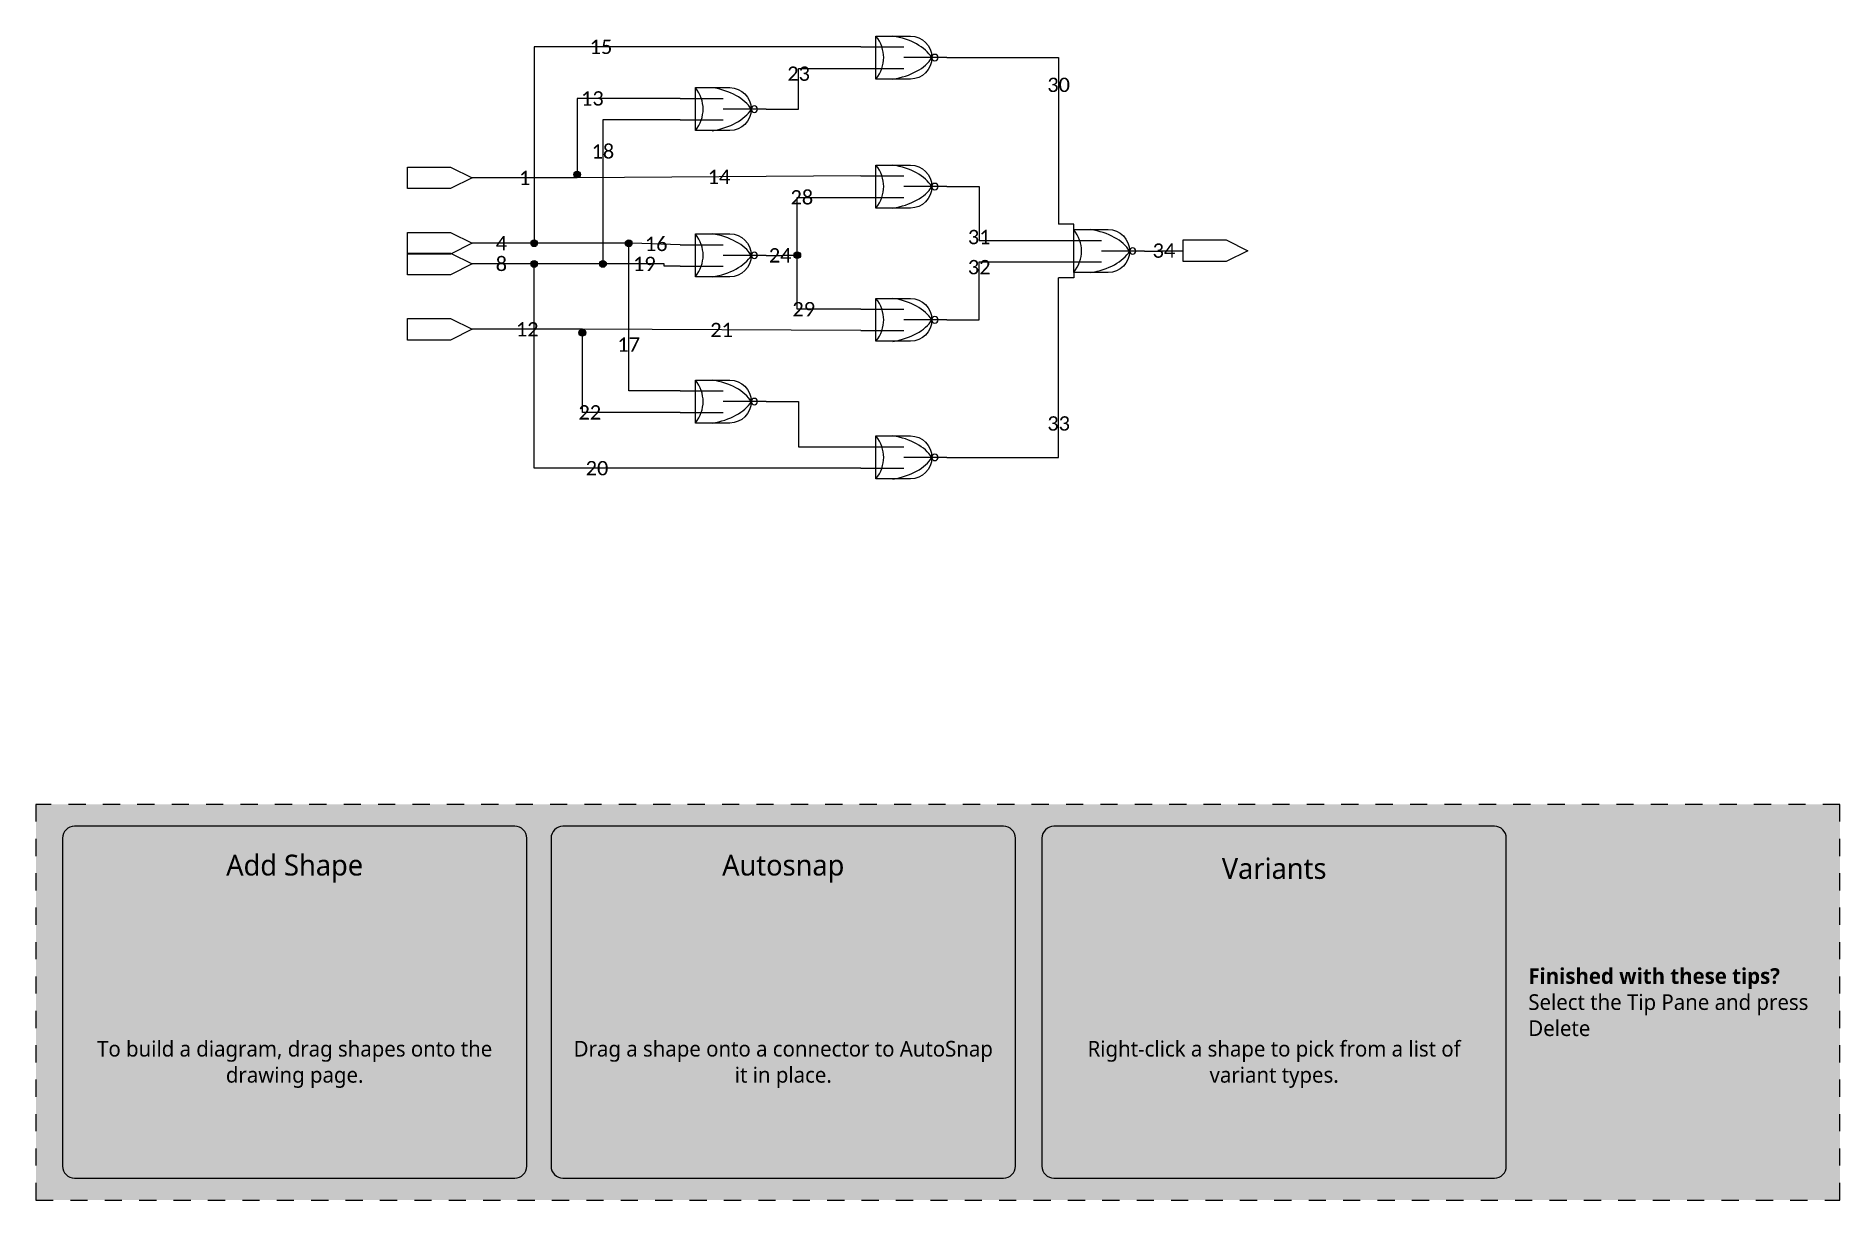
# Model space of a CAD drawing. Extents: x 0 to 10.5, y 0 to 6.8.
import ezdxf

# ---------------------------------------------------------------- set-up
doc = ezdxf.new("R2010")
doc.units = 0
doc.header["$LTSCALE"] = 0.11
doc.header["$MEASUREMENT"] = 0
doc.linetypes.add('DASHED2', pattern=[0.375, 0.25, -0.125])
doc.layers.get('0').update_dxf_attribs({"linetype": 'CONTINUOUS'})
doc.layers.add('CONNECTOR', color=7, linetype='CONTINUOUS')
doc.layers.add('ELECTRICAL', color=7, linetype='CONTINUOUS')
doc.styles.get("Standard").update_dxf_attribs({"font": 'txt.shx'})

msp = doc.modelspace()

# ---------------------------------------------------------------- hatches: boundary and pattern name
for color, points in [(7, [(3.13, 5.966, -1), (3.169, 5.966, -1)]), (7, [(2.88, 5.566, -1), (2.919, 5.566, -1)]), (7, [(3.43, 5.566, -1), (3.469, 5.566, -1)]), (7, [(2.88, 5.446, -1), (2.919, 5.446, -1)]), (7, [(3.28, 5.446, -1), (3.319, 5.446, -1)]), (7, [(4.41, 5.497, -1), (4.449, 5.497, -1)]), (7, [(3.16, 5.046, -1), (3.199, 5.046, -1)]), (254, [(0.003, 0.003), (10.492, 0.003), (10.492, 2.303), (0.003, 2.303)]), (254, [(0.227, 0.13), (2.787, 0.13, 0.414223), (2.857, 0.2), (2.857, 2.107, 0.414223), (2.787, 2.176), (0.227, 2.176, 0.414223), (0.157, 2.107), (0.157, 0.2, 0.414223)]), (254, [(3.067, 0.13), (5.628, 0.13, 0.414223), (5.698, 0.2), (5.698, 2.107, 0.414223), (5.628, 2.176), (3.067, 2.176, 0.414223), (2.998, 2.107), (2.998, 0.2, 0.414223)]), (254, [(5.922, 0.13), (8.483, 0.13, 0.414223), (8.552, 0.2), (8.552, 2.107, 0.414223), (8.483, 2.176), (5.922, 2.176, 0.414223), (5.852, 2.107), (5.852, 0.2, 0.414223)])]:
    msp.add_hatch(color=color).paths.add_polyline_path(points)

# ---------------------------------------------------------------- linework, layer by layer
at = {"color": 7, "linetype": 'CONTINUOUS'}
for points in [[(3.13, 5.966, -1), (3.169, 5.966, -1)], [(2.88, 5.566, -1), (2.919, 5.566, -1)], [(3.43, 5.566, -1), (3.469, 5.566, -1)], [(2.88, 5.446, -1), (2.919, 5.446, -1)], [(3.28, 5.446, -1), (3.319, 5.446, -1)], [(4.41, 5.497, -1), (4.449, 5.497, -1)], [(3.16, 5.046, -1), (3.199, 5.046, -1)], [(0.227, 0.13), (2.787, 0.13, 0.414223), (2.857, 0.2), (2.857, 2.107, 0.414223), (2.787, 2.176), (0.227, 2.176, 0.414223), (0.157, 2.107), (0.157, 0.2, 0.414223)], [(3.067, 0.13), (5.628, 0.13, 0.414223), (5.698, 0.2), (5.698, 2.107, 0.414223), (5.628, 2.176), (3.067, 2.176, 0.414223), (2.998, 2.107), (2.998, 0.2, 0.414223)], [(5.922, 0.13), (8.483, 0.13, 0.414223), (8.552, 0.2), (8.552, 2.107, 0.414223), (8.483, 2.176), (5.922, 2.176, 0.414223), (5.852, 2.107), (5.852, 0.2, 0.414223)]]:
    msp.add_lwpolyline(points, format="xyb", close=True, dxfattribs=at)
at = {"color": 253, "linetype": 'DASHED2'}
msp.add_lwpolyline([(0.003, 0.003), (10.492, 0.003), (10.492, 2.303), (0.003, 2.303)], close=True, dxfattribs=at)
at = {"layer": 'CONNECTOR', "linetype": 'CONTINUOUS'}
for p, q in [((3.149, 5.946), (2.539, 5.946)), ((4.799, 5.958), (3.149, 5.946)), ((2.88, 5.566), (2.539, 5.566)), ((3.43, 5.566), (2.919, 5.566)), ((3.749, 5.558), (3.469, 5.566)), ((2.88, 5.446), (2.539, 5.446)), ((3.28, 5.446), (2.919, 5.446)), ((4.799, 5.058), (3.18, 5.066))]:
    msp.add_line(p, q, dxfattribs=at)
for points in [[(4.799, 6.708), (2.899, 6.708), (2.899, 5.586)], [(5.299, 6.646), (5.949, 6.646), (5.949, 5.677)], [(4.249, 6.346), (4.437, 6.346), (4.437, 6.583), (4.799, 6.583)], [(3.749, 6.408), (3.149, 6.408), (3.149, 5.985)], [(3.749, 6.283), (3.299, 6.283), (3.299, 5.466)], [(5.299, 5.896), (5.487, 5.896), (5.487, 5.583), (5.949, 5.583)], [(4.429, 5.517), (4.429, 5.833), (4.799, 5.833)], [(3.749, 4.708), (3.449, 4.708), (3.449, 5.546)], [(4.249, 5.496), (4.343, 5.496), (4.343, 5.497), (4.41, 5.497)], [(4.799, 5.183), (4.429, 5.183), (4.429, 5.477)], [(5.299, 5.121), (5.487, 5.121), (5.487, 5.458), (5.949, 5.458)], [(6.449, 5.521), (6.543, 5.521), (6.543, 5.523), (6.674, 5.523)], [(4.799, 4.258), (2.899, 4.258), (2.899, 5.426)], [(3.749, 5.433), (3.656, 5.433), (3.656, 5.446), (3.319, 5.446)], [(5.299, 4.321), (5.949, 4.321), (5.949, 5.365)], [(3.18, 5.066), (2.859, 5.066), (2.859, 5.066), (2.539, 5.066)], [(3.749, 4.583), (3.18, 4.583), (3.18, 5.066)], [(4.249, 4.646), (4.437, 4.646), (4.437, 4.383), (4.799, 4.383)]]:
    msp.add_lwpolyline(points, dxfattribs=at)
at = {"layer": 'ELECTRICAL', "linetype": 'CONTINUOUS'}
for p, q in [((4.887, 6.771), (4.984, 6.771)), ((4.799, 6.708), (5.049, 6.708)), ((5.299, 6.646), (5.049, 6.646)), ((4.799, 6.583), (5.049, 6.583)), ((4.984, 6.521), (4.887, 6.521)), ((3.749, 6.408), (3.999, 6.408)), ((3.837, 6.471), (3.934, 6.471)), ((4.249, 6.346), (3.999, 6.346)), ((3.749, 6.283), (3.999, 6.283)), ((3.934, 6.221), (3.837, 6.221)), ((4.887, 6.021), (4.984, 6.021)), ((4.799, 5.958), (5.049, 5.958)), ((5.299, 5.896), (5.049, 5.896)), ((4.799, 5.833), (5.049, 5.833)), ((4.984, 5.771), (4.887, 5.771)), ((3.837, 5.621), (3.934, 5.621)), ((5.949, 5.583), (6.199, 5.583)), ((6.037, 5.646), (6.134, 5.646)), ((3.749, 5.558), (3.999, 5.558)), ((4.249, 5.496), (3.999, 5.496)), ((5.949, 5.458), (6.199, 5.458)), ((6.449, 5.521), (6.199, 5.521)), ((3.749, 5.433), (3.999, 5.433)), ((3.934, 5.371), (3.837, 5.371)), ((6.134, 5.396), (6.037, 5.396)), ((4.887, 5.246), (4.984, 5.246)), ((4.799, 5.183), (5.049, 5.183)), ((4.799, 5.058), (5.049, 5.058)), ((5.299, 5.121), (5.049, 5.121)), ((4.984, 4.996), (4.887, 4.996)), ((3.837, 4.771), (3.934, 4.771)), ((3.749, 4.708), (3.999, 4.708)), ((4.249, 4.646), (3.999, 4.646)), ((3.749, 4.583), (3.999, 4.583)), ((3.934, 4.521), (3.837, 4.521)), ((4.887, 4.446), (4.984, 4.446)), ((4.799, 4.383), (5.049, 4.383)), ((5.299, 4.321), (5.049, 4.321)), ((4.799, 4.258), (5.049, 4.258)), ((4.984, 4.196), (4.887, 4.196))]:
    msp.add_line(p, q, dxfattribs=at)
for points in [[(5.087, 6.521), (4.887, 6.521), (4.887, 6.771), (5.087, 6.771, -1)], [(5.248, 6.646, 1), (5.211, 6.646, 1)], [(4.037, 6.221), (3.837, 6.221), (3.837, 6.471), (4.037, 6.471, -1)], [(4.198, 6.346, 1), (4.161, 6.346, 1)], [(5.087, 5.771), (4.887, 5.771), (4.887, 6.021), (5.087, 6.021, -1)], [(5.248, 5.896, 1), (5.211, 5.896, 1)], [(4.037, 5.371), (3.837, 5.371), (3.837, 5.621), (4.037, 5.621, -1)], [(6.237, 5.396), (6.037, 5.396), (6.037, 5.646), (6.237, 5.646, -1)], [(4.198, 5.496, 1), (4.161, 5.496, 1)], [(6.398, 5.521, 1), (6.361, 5.521, 1)], [(5.087, 4.996), (4.887, 4.996), (4.887, 5.246), (5.087, 5.246, -1)], [(5.248, 5.121, 1), (5.211, 5.121, 1)], [(4.037, 4.521), (3.837, 4.521), (3.837, 4.771), (4.037, 4.771, -1)], [(4.198, 4.646, 1), (4.161, 4.646, 1)], [(5.087, 4.196), (4.887, 4.196), (4.887, 4.446), (5.087, 4.446, -1)], [(5.248, 4.321, 1), (5.211, 4.321, 1)]]:
    msp.add_lwpolyline(points, format="xyb", close=True, dxfattribs=at)
for points in [[(2.164, 5.946), (2.164, 6.009), (2.414, 6.009), (2.539, 5.946), (2.414, 5.884), (2.164, 5.884)], [(2.164, 5.566), (2.164, 5.628), (2.414, 5.628), (2.539, 5.566), (2.414, 5.503), (2.164, 5.503)], [(6.674, 5.523), (6.674, 5.586), (6.924, 5.586), (7.049, 5.523), (6.924, 5.461), (6.674, 5.461)], [(2.164, 5.446), (2.164, 5.508), (2.414, 5.508), (2.539, 5.446), (2.414, 5.383), (2.164, 5.383)], [(2.164, 5.066), (2.164, 5.128), (2.414, 5.128), (2.539, 5.066), (2.414, 5.003), (2.164, 5.003)]]:
    msp.add_lwpolyline(points, close=True, dxfattribs=at)
for points in [[(6.037, 5.646), (6.037, 5.677), (5.949, 5.677)], [(6.037, 5.396), (6.037, 5.365), (5.949, 5.365)]]:
    msp.add_lwpolyline(points, dxfattribs=at)
for centre, major_axis, start_param, end_param in [((4.45, 6.646), (0.482, 0), -0.436773, 0.436773), ((4.901, 6.574), (0.332, 0), 0.361615, 1.317761), ((4.898, 6.72), (0.337, 0), -1.310889, -0.368689), ((3.4, 6.346), (0.482, 0), -0.436773, 0.436773), ((3.851, 6.274), (0.332, 0), 0.361615, 1.317761), ((3.848, 6.42), (0.337, 0), -1.310889, -0.368689), ((4.45, 5.896), (0.482, 0), -0.436773, 0.436773), ((4.901, 5.824), (0.332, 0), 0.361615, 1.317761), ((4.898, 5.97), (0.337, 0), -1.310889, -0.368689), ((3.4, 5.496), (0.482, 0), -0.436773, 0.436773), ((3.851, 5.424), (0.332, 0), 0.361615, 1.317761), ((5.6, 5.521), (0.482, 0), -0.436773, 0.436773), ((6.051, 5.449), (0.332, 0), 0.361615, 1.317761), ((3.848, 5.57), (0.337, 0), -1.310889, -0.368689), ((6.048, 5.595), (0.337, 0), -1.310889, -0.368689), ((4.45, 5.121), (0.482, 0), -0.436773, 0.436773), ((4.901, 5.049), (0.332, 0), 0.361615, 1.317761), ((4.898, 5.195), (0.337, 0), -1.310889, -0.368689), ((3.4, 4.646), (0.482, 0), -0.436773, 0.436773), ((3.851, 4.574), (0.332, 0), 0.361615, 1.317761), ((3.848, 4.72), (0.337, 0), -1.310889, -0.368689), ((4.45, 4.321), (0.482, 0), -0.436773, 0.436773), ((4.901, 4.249), (0.332, 0), 0.361615, 1.317761), ((4.898, 4.395), (0.337, 0), -1.310889, -0.368689)]:
    msp.add_ellipse(centre, major_axis=major_axis, ratio=0.612662, start_param=start_param, end_param=end_param, dxfattribs=at)

# ---------------------------------------------------------------- texts
for s, insert, char_height, width, attachment_point in [('\\C250;\\fSegoe UI|b0|i0|;\\H0.12133881635964;Add Shape', (1.507, 1.93), 0.12134, 2.65, 5), ('\\C250;\\fSegoe UI|b0|i0|;\\H0.12133881635964;Autosnap', (4.348, 1.93), 0.12134, 2.65, 5), ('\\C250;\\fSegoe UI|b0|i0|;\\H0.12133881635964;Variants', (7.202, 1.93), 0.12134, 2.65, 5), ('\\C252;\\fSegoe UI|b1|i0|;\\H0.09100341796875;Finished with these tips?\\P\\fSegoe UI|b0|i0|;Select the Tip Pane and press \\PDelete', (8.68, 1.153), 0.091, 1.81078, 4), ('\\C250;\\fSegoe UI|b0|i0|;\\H0.09100341796875;To build a diagram, drag shapes onto the \\Pdrawing page.', (1.507, 0.928), 0.091, 2.65, 2), ('\\C250;\\fSegoe UI|b0|i0|;\\H0.09100341796875;Drag a shape onto a connector to AutoSnap \\Pit in place.', (4.348, 0.928), 0.091, 2.65, 2), ('\\C250;\\fSegoe UI|b0|i0|;\\H0.09100341796875;Right-click a shape to pick from a list of \\Pvariant types.', (7.202, 0.928), 0.091, 2.65, 2)]:
    msp.add_mtext(s, dxfattribs=dict(insert=insert, char_height=char_height, width=width, attachment_point=attachment_point))
at = {"layer": 'CONNECTOR', "char_height": 0.08333, "width": 0.55556, "attachment_point": 5}
for s, insert in [('\\C7;\\fCalibri|b0|i0|;\\H0.083333015441895;15', (3.288, 6.708)), ('\\C7;\\fCalibri|b0|i0|;\\H0.083333015441895;23', (4.437, 6.552)), ('\\C7;\\fCalibri|b0|i0|;\\H0.083333015441895;30', (5.949, 6.487)), ('\\C7;\\fCalibri|b0|i0|;\\H0.083333015441895;13', (3.238, 6.408)), ('\\C7;\\fCalibri|b0|i0|;\\H0.083333015441895;18', (3.299, 6.1)), ('\\C7;\\fCalibri|b0|i0|;\\H0.083333015441895;1', (2.844, 5.946)), ('\\C7;\\fCalibri|b0|i0|;\\H0.083333015441895;14', (3.974, 5.952)), ('\\C7;\\fCalibri|b0|i0|;\\H0.083333015441895;28', (4.456, 5.833)), ('\\C7;\\fCalibri|b0|i0|;\\H0.083333015441895;4', (2.709, 5.566)), ('\\C7;\\fCalibri|b0|i0|;\\H0.083333015441895;16', (3.609, 5.562)), ('\\C7;\\fCalibri|b0|i0|;\\H0.083333015441895;31', (5.487, 5.602)), ('\\C7;\\fCalibri|b0|i0|;\\H0.083333015441895;34', (6.561, 5.523)), ('\\C7;\\fCalibri|b0|i0|;\\H0.083333015441895;8', (2.709, 5.446)), ('\\C7;\\fCalibri|b0|i0|;\\H0.083333015441895;19', (3.54, 5.446)), ('\\C7;\\fCalibri|b0|i0|;\\H0.083333015441895;24', (4.33, 5.496)), ('\\C7;\\fCalibri|b0|i0|;\\H0.083333015441895;32', (5.487, 5.427)), ('\\C7;\\fCalibri|b0|i0|;\\H0.083333015441895;29', (4.467, 5.183)), ('\\C7;\\fCalibri|b0|i0|;\\H0.083333015441895;12', (2.859, 5.066)), ('\\C7;\\fCalibri|b0|i0|;\\H0.083333015441895;21', (3.989, 5.062)), ('\\C7;\\fCalibri|b0|i0|;\\H0.083333015441895;17', (3.449, 4.977)), ('\\C7;\\fCalibri|b0|i0|;\\H0.083333015441895;22', (3.223, 4.583)), ('\\C7;\\fCalibri|b0|i0|;\\H0.083333015441895;33', (5.949, 4.518)), ('\\C7;\\fCalibri|b0|i0|;\\H0.083333015441895;20', (3.265, 4.258))]:
    msp.add_mtext(s, dxfattribs=dict(at, insert=insert))

doc.saveas('drawing.dxf')
